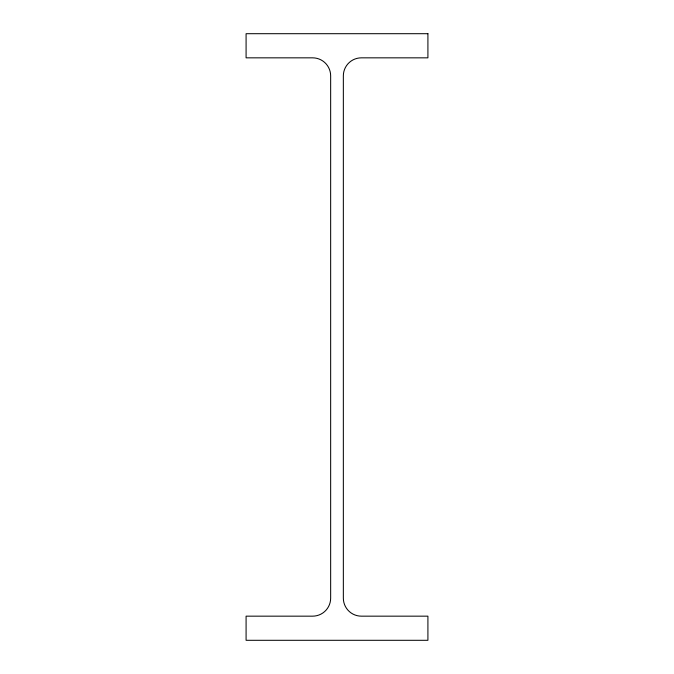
<?xml version="1.0" encoding="UTF-8"?>
<svg xmlns="http://www.w3.org/2000/svg" width="674" height="674" viewBox="0 0 674 674"><rect width="100%" height="100%" fill="white"/><g stroke="black" fill="none" stroke-linecap="round" stroke-linejoin="round"><path stroke-width="1.01" d="M427.914 33.7L246.086 33.7L246.086 57.838L312.626 57.838A18.029 18.029 0 0 1 330.656 75.876L330.656 598.124A18.029 18.029 0 0 1 312.626 616.162L246.086 616.162L246.086 640.3L427.914 640.3L427.914 616.162L361.374 616.162A18.029 18.029 0 0 1 343.344 598.124L343.344 75.876A18.029 18.029 0 0 1 361.374 57.838L427.914 57.838L427.914 33.7"/></g></svg>
